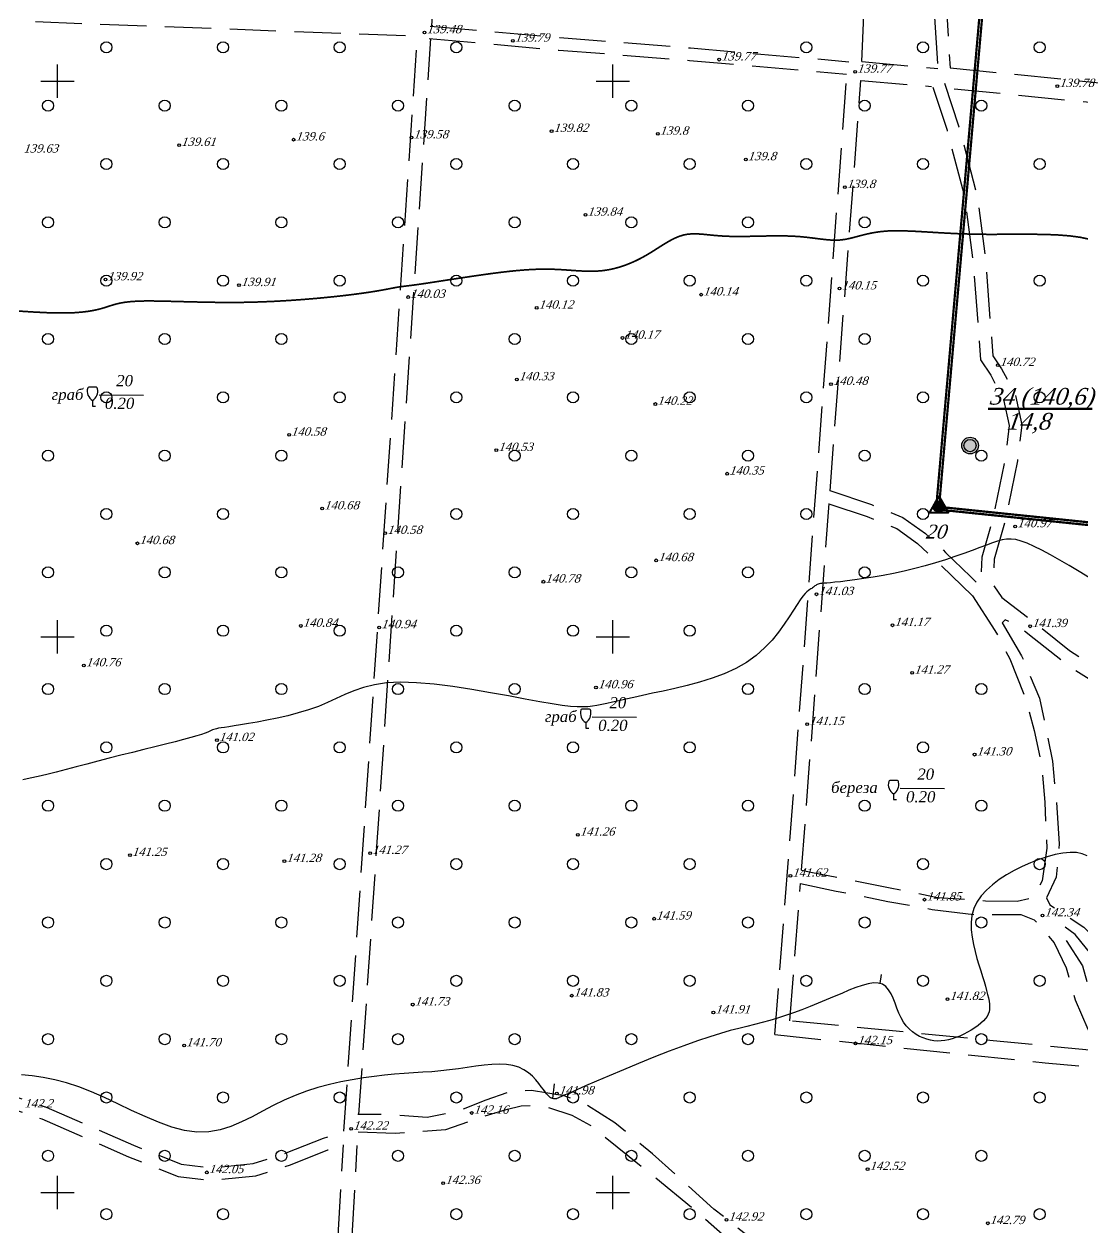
# Model space of a CAD drawing. Header units: millimetres. Extents: x 1400 to 7029, y -1119 to 1612.
# Drawn here: x 2827 to 2941.4, y 1109 to 1239 of the extents above; entities that cross this region are included whole.
import ezdxf
from ezdxf.lldxf.tags import DXFTag

# ---------------------------------------------------------------- set-up
doc = ezdxf.new("R2010")
doc.units = ezdxf.units.MM
doc.set_wipeout_variables(frame=1)
doc.linetypes.add('AHIDDEN2', pattern=[3, 1.5, -1.5])
doc.linetypes.add('AHIDDEN4', pattern=[7, 5, -2])
for name, color, linetype in [('0_Лицензия', 6, 'Continuous'), ('CONT-MNR', 7, 'Continuous'), ('кресты', 7, 'Continuous'), ('ПИКЕТЫ', 7, 'Continuous'), ('РАСТИТ', 7, 'Continuous'), ('Скважины', 7, 'Continuous'), ('СІТУАЦІЯ', 7, 'Continuous')]:
    doc.layers.add(name, color=color, linetype=linetype)
doc.styles.add('grad', font='timesi.ttf')
doc.styles.add('universw', font='timesi.ttf', dxfattribs={"oblique": 10})
tags = doc.linetypes.add('New Line1', pattern=[1.5, 1, -0.5]).pattern_tags.tags
tags[6:7] = [DXFTag(74, 4), DXFTag(75, 0), DXFTag(340, '0'), DXFTag(46, 1.0), DXFTag(50, 0.0), DXFTag(44, 0.0), DXFTag(45, 0.0)]
tags[4:5] = [DXFTag(74, 4), DXFTag(75, 0), DXFTag(340, '0'), DXFTag(46, 1.0), DXFTag(50, 0.0), DXFTag(44, 0.0), DXFTag(45, 0.0)]

# ---------------------------------------------------------------- blocks, each defined once
blk = doc.blocks.new('390_2')
at = {"color": 0, "linetype": 'Continuous', "lineweight": 0}
blk.add_wipeout([(0.56, -0.02), (0.56, 0.02), (0.02, 0.02), (0.02, 1.02), (0.15, 1.11), (0.31, 1.24), (0.46, 1.38), (0.62, 1.58), (0.73, 1.77), (0.84, 2), (0.9, 2.21), (0.95, 2.44), (0.96, 2.61), (0.96, 2.86), (0.94, 3.01), (0.89, 3.24), (0.86, 3.33), (0.82, 3.39), (0.77, 3.44), (0.7, 3.46), (-0.38, 3.46), (-0.69, 3.46), (-0.8, 3.42), (-0.85, 3.37), (-0.89, 3.28), (-0.93, 3.11), (-0.96, 2.93), (-0.97, 2.66), (-0.95, 2.39), (-0.91, 2.19), (-0.85, 2.03), (-0.78, 1.85), (-0.67, 1.65), (-0.56, 1.5), (-0.45, 1.37), (-0.28, 1.21), (-0.13, 1.09), (-0.02, 1.02), (-0.02, -0.02)], dxfattribs=at)
at = {"color": 0, "linetype": 'Continuous'}
blk.add_lwpolyline([(0.89, 3.12), (0.86, 3.28, 0.283123), (0.7, 3.44), (-0.69, 3.44, 0.301637), (-0.87, 3.28, 0.346308), (0, 1.03, 0.325277)], format="xyb", close=True, dxfattribs=at)
blk.add_lwpolyline([(0, 1.03), (0, 0), (0.54, 0)], dxfattribs=at)
blk = doc.blocks.new('372')
blk.add_circle((0, 0), 1)
blk = doc.blocks.new('368')
at = {"color": 0, "linetype": 'Continuous'}
blk.add_blockref('372', (0, 0), dxfattribs=at)
blk = doc.blocks.new('Licenzia')
at = {"linetype": 'New Line1', "lineweight": 25}
h = blk.add_hatch(color=6, dxfattribs=at)
h.dxf.hatch_style = 1
h.set_gradient(color1=(255, 0, 255), color2=(255, 0, 255), centered=1, tint=1, name='INVCYLINDER')
edge = h.paths.add_edge_path()
edge.add_arc((0, 0), 2, 0, 360)
at = {"color": 6, "linetype": 'Continuous', "lineweight": 40, "flags": 128}
blk.add_lwpolyline([(-0.08, 4.01), (-3.48, -1.99), (3.45, -1.99)], close=True, dxfattribs=at)
at = {"color": 10, "linetype": 'Continuous', "lineweight": 25}
blk.add_circle((0, 0), 2, dxfattribs=at)

msp = doc.modelspace()

# ---------------------------------------------------------------- hatches: boundary and pattern name
at = {"layer": 'Скважины', "linetype": 'Continuous'}
msp.add_hatch(color=0, dxfattribs=at).paths.add_polyline_path([(2930.1192, 1193.4866, 1), (2928.3192, 1193.4866, 1)])

# ---------------------------------------------------------------- linework, layer by layer
at = {"color": 6, "linetype": 'Continuous', "lineweight": 60, "flags": 128}
msp.add_lwpolyline([(3374.7034, 1362.0214, 0.24, 0.24, 0), (3263.109, 1295.3115, 0.24, 0.24, 0), (3249.1634, 1263.3117, 0.24, 0.24, 0), (3217.6097, 1221.1407, 0.24, 0.24, 0), (3221.9504, 1124.988, 0.24, 0.24, 0), (3074.2504, 1171.2569, 0.24, 0.24, 0), (2925.548, 1186.5997, 0.24, 0.24, 0), (2941.5578, 1368.4142, 0.24, 0.24, 0), (2942.8387, 1415.2605, 0, 0, 0), (3036.3911, 1417.5492, 0.24, 0.24, 0), (3140.0267, 1452.3008, 0.24, 0.24, 0), (3197.9798, 1458.7744, 0.24, 0.24, 0), (3315.7553, 1456.3401, 0.24, 0.24, 0), (3351.4513, 1474.3275, 0.24, 0.24, 0), (3374.7043, 1474.2089, 0.24, 0.24, 0)], format="xyseb", dxfattribs=at)
at = {"color": 1, "linetype": 'Continuous', "lineweight": 211, "const_width": 0.24, "flags": 128}
msp.add_lwpolyline([(2943.1308, 1414.9675), (3036.4436, 1417.2504), (3140.0917, 1452.0062), (3197.9934, 1458.474), (3315.097, 1456.064), (3363.654, 1355.4312), (3262.8726, 1295.52), (3248.9023, 1263.4635), (3217.3052, 1221.2345), (3221.6314, 1125.4023), (3074.3112, 1171.5522), (2925.8727, 1186.8678), (2941.8575, 1368.3969)], close=True, dxfattribs=at)
at = {"layer": 'CONT-MNR', "color": 30, "linetype": 'Continuous', "const_width": 0.18, "flags": 128}
msp.add_lwpolyline([(2942.1825, 1215.7492), (2941.1316, 1215.9763), (2939.9426, 1216.1347), (2938.6316, 1216.2339), (2937.225, 1216.2869), (2935.7488, 1216.3066), (2934.2295, 1216.3059), (2932.6933, 1216.2976), (2931.1665, 1216.2947), (2929.6754, 1216.3101), (2928.2424, 1216.3526), (2926.875, 1216.416), (2925.5767, 1216.4898), (2924.3513, 1216.5638), (2923.2024, 1216.6275), (2922.1336, 1216.6706), (2921.1484, 1216.6828), (2920.2507, 1216.6538), (2919.4411, 1216.577), (2918.7099, 1216.4617), (2918.0443, 1216.3208), (2917.4316, 1216.1674), (2916.8592, 1216.0145), (2916.3143, 1215.875), (2915.7843, 1215.7621), (2915.2565, 1215.6887), (2914.7192, 1215.664), (2914.1648, 1215.6815), (2913.5868, 1215.731), (2912.9786, 1215.8021), (2912.3335, 1215.8846), (2911.6451, 1215.9682), (2910.9067, 1216.0426), (2910.1118, 1216.0974), (2909.2576, 1216.1253), (2908.3575, 1216.1306), (2907.4284, 1216.1204), (2906.4875, 1216.1018), (2905.5518, 1216.082), (2904.6384, 1216.0682), (2903.7645, 1216.0675), (2902.9472, 1216.0872), (2902.199, 1216.1311), (2901.5153, 1216.1907), (2900.8869, 1216.2542), (2900.3045, 1216.31), (2899.759, 1216.3461), (2899.2411, 1216.351), (2898.7418, 1216.3127), (2898.2518, 1216.2197), (2897.7632, 1216.0638), (2897.2731, 1215.8521), (2896.78, 1215.5955), (2896.2821, 1215.3048), (2895.7778, 1214.9907), (2895.2656, 1214.6641), (2894.7438, 1214.3359), (2894.2109, 1214.0168), (2893.6656, 1213.7163), (2893.1086, 1213.4382), (2892.5411, 1213.1851), (2891.9643, 1212.9594), (2891.3793, 1212.7637), (2890.7871, 1212.6004), (2890.1891, 1212.472), (2889.5863, 1212.3811), (2888.9797, 1212.3286), (2888.3693, 1212.3093), (2887.7549, 1212.3162), (2887.1365, 1212.3427), (2886.5139, 1212.382), (2885.8869, 1212.4272), (2885.2553, 1212.4715), (2884.6191, 1212.5082), (2883.9763, 1212.5313), (2883.3184, 1212.5388), (2882.6351, 1212.5293), (2881.9161, 1212.5018), (2881.1511, 1212.4548), (2880.3299, 1212.3872), (2879.442, 1212.2978), (2878.4773, 1212.1854), (2877.4322, 1212.05), (2876.3302, 1211.8968), (2875.2018, 1211.7325), (2874.0772, 1211.5637), (2872.9869, 1211.3968), (2871.9611, 1211.2385), (2871.0301, 1211.0953), (2870.2244, 1210.9739), (2869.5649, 1210.8787), (2869.0361, 1210.8065), (2868.613, 1210.752), (2868.2705, 1210.7099), (2867.9837, 1210.6748), (2867.7278, 1210.6415), (2867.4777, 1210.6047), (2867.2084, 1210.559), (2866.8972, 1210.5002), (2866.5292, 1210.4284), (2866.092, 1210.3446), (2865.5729, 1210.2499), (2864.9592, 1210.1455), (2864.2384, 1210.0323), (2863.3978, 1209.9115), (2862.4249, 1209.7842), (2861.3122, 1209.652), (2860.073, 1209.519), (2858.7261, 1209.3896), (2857.29, 1209.2683), (2855.7832, 1209.1597), (2854.2244, 1209.0684), (2852.6321, 1208.9989), (2851.025, 1208.9557), (2849.4219, 1208.9414), (2847.8429, 1208.9507), (2846.3086, 1208.9764), (2844.8394, 1209.0112), (2843.4556, 1209.0481), (2842.1778, 1209.0796), (2841.0264, 1209.0987), (2840.0218, 1209.098), (2839.177, 1209.0722), (2838.4745, 1209.0228), (2837.8893, 1208.953), (2837.3965, 1208.8664), (2836.9712, 1208.7661), (2836.5882, 1208.6554), (2836.2228, 1208.5379), (2835.8498, 1208.4167), (2835.4464, 1208.2953), (2834.9976, 1208.178), (2834.4904, 1208.0692), (2833.9121, 1207.9732), (2833.2495, 1207.8944), (2832.49, 1207.8372), (2831.6204, 1207.8061), (2830.628, 1207.8053), (2829.5074, 1207.8372), (2828.2846, 1207.8962), (2826.9931, 1207.9744), (2825.6663, 1208.0643)], dxfattribs=at)
at = {"layer": 'CONT-MNR', "color": 30, "linetype": 'Continuous', "elevation": 42.6}
msp.add_lwpolyline([(2941.8691, 1149.1773), (2941.3437, 1149.4067), (2940.7251, 1149.5281), (2940.022, 1149.5466), (2939.2495, 1149.4716), (2938.4224, 1149.3129), (2937.5559, 1149.0799), (2936.6648, 1148.7822), (2935.7643, 1148.4296), (2934.8692, 1148.0315), (2933.9945, 1147.5959), (2933.1545, 1147.1239), (2932.3634, 1146.6148), (2931.6354, 1146.0681), (2930.9846, 1145.483), (2930.4253, 1144.8591), (2929.9717, 1144.1956), (2929.638, 1143.4921), (2929.4329, 1142.7498), (2929.3431, 1141.9786), (2929.3502, 1141.1903), (2929.4353, 1140.3965), (2929.5799, 1139.6092), (2929.7653, 1138.8401), (2929.9728, 1138.1009), (2930.1838, 1137.4036), (2930.3825, 1136.7574), (2930.5652, 1136.1618), (2930.7308, 1135.614), (2930.8784, 1135.1111), (2931.0071, 1134.6502), (2931.116, 1134.2283), (2931.2041, 1133.8427), (2931.2705, 1133.4904), (2931.3139, 1133.1681), (2931.3309, 1132.8715), (2931.3179, 1132.5956), (2931.2711, 1132.3358), (2931.1869, 1132.0873), (2931.0615, 1131.8452), (2930.8913, 1131.6047), (2930.6725, 1131.3611), (2930.4033, 1131.1112), (2930.0896, 1130.8583), (2929.739, 1130.6072), (2929.3592, 1130.3629), (2928.9581, 1130.1302), (2928.5431, 1129.914), (2928.1222, 1129.7193), (2927.7029, 1129.5508), (2927.2915, 1129.4129), (2926.888, 1129.3069), (2926.4908, 1129.2335), (2926.0984, 1129.1933), (2925.7092, 1129.1871), (2925.3218, 1129.2154), (2924.9345, 1129.2791), (2924.5459, 1129.3788), (2924.1555, 1129.5155), (2923.7673, 1129.6909), (2923.3865, 1129.9075), (2923.0179, 1130.1673), (2922.6669, 1130.4726), (2922.3383, 1130.8256), (2922.0374, 1131.2284), (2921.7692, 1131.6833), (2921.5355, 1132.1883), (2921.3253, 1132.7246), (2921.1241, 1133.2696), (2920.9177, 1133.8002), (2920.6917, 1134.2937), (2920.4316, 1134.7271), (2920.1233, 1135.0777), (2919.7522, 1135.3226), (2919.3076, 1135.4453), (2918.7918, 1135.4547), (2918.2109, 1135.366), (2917.5709, 1135.1947), (2916.8777, 1134.956), (2916.1372, 1134.6651), (2915.3555, 1134.3373), (2914.5385, 1133.988), (2913.6923, 1133.6307), (2912.8244, 1133.2724), (2911.9421, 1132.9184), (2911.053, 1132.5738), (2910.1647, 1132.2441), (2909.2847, 1131.9344), (2908.4204, 1131.6501), (2907.5795, 1131.3963), (2906.764, 1131.1747), (2905.9539, 1130.9722), (2905.1239, 1130.772), (2904.2487, 1130.5573), (2903.3029, 1130.3113), (2902.2611, 1130.0173), (2901.0979, 1129.6584), (2899.7879, 1129.2178), (2898.319, 1128.6859), (2896.7312, 1128.0809), (2895.0777, 1127.4282), (2893.4118, 1126.7533), (2891.7865, 1126.0815), (2890.2553, 1125.4382), (2888.8712, 1124.8488), (2887.6874, 1124.3387), (2886.7431, 1123.927), (2886.0202, 1123.6078), (2885.4866, 1123.3689), (2885.1103, 1123.1983), (2884.8591, 1123.0836), (2884.701, 1123.0129), (2884.6038, 1122.9739), (2884.5354, 1122.9544), (2884.4691, 1122.9443), (2884.4005, 1122.941), (2884.3303, 1122.9438), (2884.2595, 1122.9521), (2884.189, 1122.9653), (2884.1197, 1122.9828), (2884.0524, 1123.0038), (2883.9881, 1123.0278), (2883.9266, 1123.0554), (2883.8635, 1123.093), (2883.7932, 1123.1479), (2883.7103, 1123.2277), (2883.6094, 1123.3399), (2883.4848, 1123.4921), (2883.3312, 1123.6918), (2883.143, 1123.9465), (2882.915, 1124.2593), (2882.6428, 1124.6149), (2882.3223, 1124.9937), (2881.9495, 1125.3761), (2881.5201, 1125.7423), (2881.0301, 1126.0728), (2880.4754, 1126.3477), (2879.8518, 1126.5475), (2879.1574, 1126.6583), (2878.3991, 1126.6895), (2877.5859, 1126.6565), (2876.7267, 1126.5744), (2875.8306, 1126.4587), (2874.9066, 1126.3245), (2873.9638, 1126.1871), (2873.011, 1126.0618), (2872.055, 1125.9601), (2871.0924, 1125.878), (2870.1177, 1125.8081), (2869.1251, 1125.7424), (2868.109, 1125.6735), (2867.0638, 1125.5936), (2865.9838, 1125.495), (2864.8632, 1125.3701), (2863.6992, 1125.2119), (2862.4993, 1125.0154), (2861.2739, 1124.7764), (2860.0331, 1124.4907), (2858.7873, 1124.1541), (2857.5468, 1123.7624), (2856.3218, 1123.3112), (2855.1226, 1122.7964), (2853.9556, 1122.2205), (2852.8118, 1121.6132), (2851.6785, 1121.011), (2850.5426, 1120.4504), (2849.3914, 1119.9678), (2848.2121, 1119.5998), (2846.9916, 1119.3828), (2845.7173, 1119.3534), (2844.3806, 1119.5351), (2842.9912, 1119.9006), (2841.5631, 1120.4095), (2840.1101, 1121.0215), (2838.6464, 1121.6963), (2837.1859, 1122.3937), (2835.7426, 1123.0733), (2834.3305, 1123.6948), (2832.9611, 1124.2253), (2831.6358, 1124.6613), (2830.3535, 1125.0067), (2829.1132, 1125.2652), (2827.9138, 1125.4408), (2826.754, 1125.5374)], dxfattribs=at)
at = {"layer": 'CONT-MNR', "color": 30, "linetype": 'Continuous', "elevation": 42.6, "flags": 128}
for points in [[(2919.5267, 1135.3848), (2919.6401, 1136.3577)], [(2884.1437, 1122.9767), (2884.3406, 1124.5685)]]:
    msp.add_lwpolyline(points, dxfattribs=at)
at = {"layer": 'кресты', "color": 3, "linetype": 'Continuous'}
for p, q in [((2830.6513, 1231.0275), (2830.6513, 1234.6275)), ((2890.6513, 1231.0275), (2890.6513, 1234.6275)), ((2828.8513, 1232.8275), (2832.4513, 1232.8275)), ((2888.8513, 1232.8275), (2892.4513, 1232.8275)), ((2830.6513, 1171.0275), (2830.6513, 1174.6275)), ((2890.6513, 1171.0275), (2890.6513, 1174.6275)), ((2828.8513, 1172.8275), (2832.4513, 1172.8275)), ((2888.8513, 1172.8275), (2892.4513, 1172.8275)), ((2830.6513, 1111.0275), (2830.6513, 1114.6275)), ((2890.6513, 1111.0275), (2890.6513, 1114.6275)), ((2828.8513, 1112.8275), (2832.4513, 1112.8275)), ((2888.8513, 1112.8275), (2892.4513, 1112.8275))]:
    msp.add_line(p, q, dxfattribs=at)
at = {"layer": 'ПИКЕТЫ', "color": 7, "linetype": 'Continuous'}
for centre in [(2870.3007, 1238.0941), (2879.8298, 1237.1879), (2902.133, 1235.1598), (2916.8018, 1233.8436), (2938.6509, 1232.2915), (2884.0254, 1227.4399), (2895.493, 1227.1425), (2843.7888, 1225.9319), (2856.1623, 1226.5206), (2868.8863, 1226.7468), (2904.9922, 1224.3848), (2915.6866, 1221.381), (2887.6811, 1218.4014), (2835.8332, 1211.4189), (2850.2587, 1210.7966), (2915.1297, 1210.4385), (2868.5422, 1209.5241), (2900.1806, 1209.7811), (2882.4128, 1208.3581), (2891.6903, 1205.106), (2932.2173, 1202.1671), (2880.2806, 1200.6272), (2914.2039, 1200.1257), (2895.2304, 1197.9729), (2855.6675, 1194.6427), (2878.0543, 1192.9915), (2902.9913, 1190.4482), (2859.2453, 1186.6876), (2934.1024, 1184.7541), (2839.2813, 1182.9294), (2866.0546, 1184.0359), (2895.3228, 1181.0916), (2883.1332, 1178.7868), (2912.6376, 1177.4284), (2856.9371, 1174.0056), (2865.408, 1173.8513), (2920.8368, 1174.078), (2935.7061, 1173.9724), (2833.5083, 1169.7398), (2922.9767, 1168.9462), (2888.8192, 1167.3684), (2911.6288, 1163.3914), (2847.8782, 1161.6644), (2929.719, 1160.1134), (2886.8594, 1151.4499), (2838.4843, 1149.2636), (2864.4176, 1149.4755), (2855.158, 1148.6003), (2909.8165, 1147.0287), (2924.3087, 1144.4541), (2937.0461, 1142.731), (2895.0918, 1142.3959), (2886.197, 1134.0861), (2926.7985, 1133.7093), (2869.0201, 1133.1173), (2901.4972, 1132.2617), (2844.3308, 1128.709), (2916.8392, 1128.9339), (2884.5927, 1123.5123), (2875.3906, 1121.4157), (2862.3693, 1119.7155), (2918.1579, 1115.3471), (2846.7792, 1115.0064), (2872.3232, 1113.836), (2902.9163, 1109.8848), (2931.1323, 1109.5056)]:
    msp.add_circle(centre, 0.15, dxfattribs=at)
at = {"layer": 'РАСТИТ', "color": 7}
for points in [[(2835.141, 1198.96), (2839.9328, 1198.9345)], [(2888.4159, 1164.1859), (2893.2077, 1164.1604)], [(2921.6706, 1156.4753), (2926.4624, 1156.4498)]]:
    msp.add_lwpolyline(points, dxfattribs=at)
at = {"layer": 'Скважины', "color": 0, "linetype": 'Continuous', "lineweight": 50}
msp.add_line((2931.1769, 1197.4651), (2942.3961, 1197.4632), dxfattribs=at)
at = {"layer": 'Скважины', "color": 0, "linetype": 'Continuous'}
for radius in [0.9, 0.66]:
    msp.add_circle((2929.2192, 1193.4866), radius, dxfattribs=at)
at = {"layer": 'СІТУАЦІЯ', "color": 7, "linetype": 'AHIDDEN4'}
msp.add_line((2917.5321, 1234.9514), (2918.091, 1247.5175), dxfattribs=at)
at = {"layer": 'СІТУАЦІЯ', "color": 7, "linetype": 'AHIDDEN4', "flags": 128}
for points in [[(2871.0749, 1238.7731), (2876.7411, 1323.5226)], [(2919.3237, 1276.3212), (2921.2799, 1273.1298), (2924.0782, 1266.8495), (2925.1162, 1262.9001), (2925.9575, 1257.6927), (2925.9176, 1252.2274), (2926.1566, 1246.9006), (2926.6356, 1241.2758), (2927.0737, 1234.2733)], [(2919.3296, 1273.7282), (2920.0827, 1272.4996), (2922.8004, 1266.4002), (2923.7939, 1262.6202), (2924.6068, 1257.5892), (2924.5674, 1252.2021), (2924.8091, 1246.813), (2925.2892, 1241.1763), (2925.7263, 1234.189)], [(2861.5942, 1119.4568), (2869.5302, 1237.7295)], [(2870.9182, 1238.7871), (2884.9294, 1237.5395), (2899.0331, 1236.4306), (2916.128, 1234.9359)], [(2863.2169, 1121.2418), (2870.9848, 1237.4258)], [(2870.7984, 1237.4424), (2884.8166, 1236.1942), (2898.9209, 1235.0852), (2915.8911, 1233.5914)], [(2917.5321, 1234.9514), (2925.7263, 1234.189)], [(2927.0737, 1234.2733), (2958.2025, 1231.147), (2986.3097, 1228.5689)], [(2908.1472, 1129.882), (2910.2908, 1157.7989), (2915.9242, 1233.5916)], [(2914.11, 1188.6131), (2917.4386, 1232.919)], [(2917.4386, 1232.919), (2925.066, 1232.2623)], [(2925.192, 1232.2038), (2926.7337, 1227.5339), (2928.661, 1220.2161), (2929.5806, 1213.159), (2930.1106, 1206.0338), (2930.353, 1202.7309), (2931.4611, 1201.094), (2932.8102, 1198.5424), (2933.4365, 1195.6538), (2933.0029, 1192.0431), (2931.7467, 1185.8553), (2930.4941, 1181.4261), (2930.3977, 1179.0671), (2930.4459, 1178.2487)], [(2927.4972, 1232.0233), (2958.6318, 1228.8964), (2986.7448, 1226.3178)], [(2914.0743, 1188.6357), (2918.5859, 1187.107), (2921.9585, 1185.7109), (2924.4157, 1183.9777), (2926.5839, 1181.9557), (2929.282, 1179.356), (2930.4383, 1178.2005)], [(2911.0139, 1147.6235), (2911.7865, 1157.6858), (2914.0056, 1187.2238)], [(2914.0612, 1187.1418), (2918.1119, 1185.8421), (2921.3033, 1184.521), (2923.5624, 1182.9276), (2925.6551, 1180.9759), (2928.3364, 1178.3923), (2929.4841, 1177.2456)], [(2931.7935, 1178.328), (2932.6536, 1177.0787), (2935.9695, 1174.5652), (2939.9715, 1171.3661), (2943.0587, 1169.3666), (2946.2602, 1168.1099), (2949.176, 1167.4243), (2952.3775, 1167.71), (2958.552, 1169.3095), (2963.6973, 1170.3949), (2969.4716, 1171.0804), (2976.2431, 1171.4863), (2980.1879, 1171.6006), (2983.561, 1171.8291), (2986.248, 1172.2289), (2988.9922, 1172.4575), (2992.0223, 1172.2861), (2994.3091, 1171.8291), (2996.2177, 1171.0039), (2997.2973, 1168.0553), (2997.6572, 1164.8908), (2997.7292, 1161.7264), (2996.0738, 1158.2024), (2993.2283, 1154.4411), (2990.3402, 1150.7094), (2989.4937, 1149.8138), (2989.3467, 1149.079), (2990.8156, 1148.0092), (2995.7701, 1145.1483), (3000.0109, 1142.999), (3004.592, 1140.4615), (3007.6793, 1138.123), (3010.451, 1136.0199), (3013.5382, 1133.3082), (3021.5585, 1124.697), (3025.2477, 1120.5657), (3026.2018, 1119.7395), (3030.2727, 1119.4853)], [(2929.4841, 1177.2456), (2931.9143, 1173.5315), (2933.5134, 1170.4654), (2935.1551, 1166.3642), (2936.1626, 1162.7104), (2936.9461, 1158.9075), (2937.2824, 1154.975), (2937.5062, 1150.0163), (2937.019, 1146.4947), (2936.0488, 1144.6678), (2934.2951, 1144.2576), (2930.8997, 1144.2949), (2925.7133, 1144.6678), (2920.6015, 1145.7117), (2912.0382, 1147.396), (2911.0088, 1147.6126)], [(2910.92, 1146.1917), (2914.762, 1145.3827), (2920.3588, 1144.2642), (2925.1348, 1143.4067), (2929.6617, 1142.8393), (2932.8333, 1142.8393), (2934.6989, 1142.8393), (2936.1423, 1142.2848), (2938.3196, 1139.809), (2939.6069, 1137.0842), (2940.583, 1133.6331), (2941.9345, 1130.4821), (2943.2109, 1128.0814), (2909.5604, 1131.3841)], [(2909.7654, 1131.364), (2910.9037, 1146.1888)], [(3005.763, 1121.8794), (3005.1484, 1123.678), (2999.4411, 1129.2054), (2995.1696, 1132.9059), (2992.4916, 1134.6607), (2989.638, 1135.8451), (2985.6429, 1137.0734), (2980.9453, 1138.5649), (2977.5649, 1139.9248), (2976.4229, 1139.6412), (2962.2185, 1130.4735), (2959.0443, 1128.5929), (2954.8438, 1128.0406), (2950.4775, 1128.5929), (2948.0456, 1130.6916), (2944.1767, 1136.2143), (2940.5842, 1140.6877), (2939.3682, 1141.5713), (2938.9813, 1141.019), (2941.358, 1137.3188), (2942.5739, 1133.1216), (2944.0662, 1129.2004), (2945.0058, 1127.8197), (2977.5597, 1124.4509), (3005.7232, 1122.0055)], [(2908.1472, 1129.882), (2937.3314, 1126.836), (2943.7436, 1126.2884), (2944.6385, 1123.4308), (2945.625, 1120.0355), (2945.4606, 1115.3259), (2943.7921, 1104.6798), (2943.1993, 1103.6568), (2940.505, 1102.4183), (2937.218, 1100.2107), (2933.8232, 1097.8416), (2930.5362, 1096.8724), (2923.9082, 1097.7877), (2918.5735, 1099.78), (2914.2627, 1102.1491), (2906.5722, 1107.0553), (2901.5608, 1111.0398), (2894.9328, 1117.0165), (2890.8375, 1120.3548), (2887.6044, 1122.4009), (2885.395, 1123.2624), (2881.8386, 1123.8547), (2879.5967, 1123.7186), (2876.9024, 1122.8033), (2873.777, 1121.5649), (2870.5978, 1120.9187), (2866.3408, 1121.2418), (2863.1076, 1121.2418)], [(2781.5479, 1113.0622), (2785.6875, 1113.1573), (2790.4933, 1113.8705), (2795.6798, 1116.2478), (2800.0573, 1118.2922), (2803.4833, 1119.7186), (2806.0051, 1120.2416), (2811.7364, 1121.1048), (2816.8753, 1122.4361), (2821.7287, 1123.3394), (2825.7256, 1123.2919), (2829.437, 1122.0557), (2838.8541, 1117.9369), (2844.0258, 1115.885), (2847.2961, 1115.5051), (2851.7833, 1115.961), (2855.3578, 1117.1009), (2859.3887, 1118.6969), (2861.5942, 1119.4568)], [(2781.5789, 1111.7126), (2785.8025, 1111.8096), (2790.8813, 1112.5633), (2796.2467, 1115.0226), (2800.6027, 1117.057), (2803.8834, 1118.4229), (2806.2429, 1118.9122), (2812.0069, 1119.7803), (2817.1684, 1121.1174), (2821.8453, 1121.988), (2825.4988, 1121.9445), (2828.9522, 1120.7943), (2838.3345, 1116.6907), (2843.6933, 1114.5646), (2847.2863, 1114.1471), (2852.0595, 1114.6321), (2855.8119, 1115.8288), (2859.8573, 1117.4304), (2861.4411, 1117.9034)], [(2863.1308, 1119.3838), (2867.1403, 1119.2246), (2872.5838, 1119.6226), (2877.2041, 1121.2145), (2879.1282, 1121.7994), (2880.748, 1122.1974), (2882.8988, 1122.2505), (2886.218, 1121.1892), (2888.1931, 1120.0924), (2894.0349, 1115.4226), (2899.9385, 1110.6092), (2904.0012, 1107.0007), (2907.4645, 1104.4936), (2912.2707, 1101.6281), (2916.6083, 1099.018), (2921.9722, 1096.7627), (2925.0647, 1096.0144), (2928.7291, 1095.3776), (2931.7031, 1095.3245), (2933.8539, 1096.147), (2935.6436, 1097.1045), (2938.3255, 1098.9353), (2940.5029, 1100.5804), (2942.7599, 1102.0927), (2943.3972, 1101.7478), (2942.5836, 1092.136), (2943.5056, 1085.3274), (2947.3399, 1078.2698), (2950.9723, 1073.8335), (2957.1793, 1066.9442), (2961.9553, 1062.9785), (2966.1932, 1059.1472), (2967.829, 1057.0708), (2969.4201, 1054.6197), (2970.8786, 1051.705), (2971.2764, 1050.9763)], [(2858.1415, 1059.2432), (2861.5354, 1117.9864)], [(2859.639, 1059.1567), (2863.0329, 1117.8999)]]:
    msp.add_lwpolyline(points, dxfattribs=at)
for points in [[(2772.3186, 1241.521), (2783.6797, 1241.0534), (2795.9435, 1240.5069), (2815.3954, 1239.7381), (2833.3332, 1239.0743), (2854.359, 1238.2764, 0.00018964), (2854.36, 1238.2764), (2869.0676, 1237.7295), (2869.7147, 1237.7295)], [(2926.4739, 1232.627), (2928.0287, 1227.9178), (2929.9885, 1220.4763), (2930.9241, 1213.2964), (2931.4569, 1206.134, -0.000246), (2931.457, 1206.1327), (2931.673, 1203.1892), (2932.6202, 1201.79), (2934.0903, 1199.0096), (2934.804, 1195.7182), (2934.3368, 1191.828), (2933.0596, 1185.5369), (2931.8364, 1181.2119), (2931.7493, 1179.0793), (2931.7935, 1178.328)]]:
    msp.add_lwpolyline(points, format="xyb", dxfattribs=at)
msp.add_lwpolyline([(2933.0236, 1174.6741), (2932.6806, 1174.3313), (2934.7959, 1170.7895), (2936.7397, 1166.2194), (2938.1118, 1159.4213), (2938.5232, 1155.2247), (2938.8663, 1150.4832), (2938.5232, 1146.8842), (2937.4942, 1144.6563), (2937.843, 1143.8939), (2941.502, 1141.4946), (2944.189, 1138.8097), (2946.876, 1134.6966), (2949.918, 1130.6203), (2951.9762, 1129.6492), (2955.1778, 1129.5349), (2957.5218, 1129.8777), (2963.4103, 1133.0768), (2973.6643, 1139.604), (2980.2961, 1144.2884), (2987.7447, 1150.9419), (2992.1468, 1155.6834), (2994.7767, 1159.1681), (2995.9773, 1162.9385), (2995.8058, 1166.7088), (2995.0048, 1169.941), (2993.3469, 1170.7408), (2990.3169, 1171.0264), (2987.2296, 1170.9122), (2984.8856, 1170.5123), (2981.9699, 1170.5123), (2976.8817, 1170.3409), (2970.7073, 1169.8839), (2962.1888, 1168.7413), (2956.872, 1167.4274), (2950.3194, 1166.1675), (2946.1459, 1166.2247), (2942.9443, 1167.71), (2939.8, 1169.7094), (2936.141, 1172.6229), (2934.1972, 1174.1081)], close=True, dxfattribs=at)

# ---------------------------------------------------------------- block references
at = {"layer": '0_Лицензия', "color": 6, "linetype": 'New Line1', "lineweight": 25, "xscale": 0.3, "yscale": 0.3, "zscale": 0.3}
msp.add_blockref('Licenzia', (2925.8727, 1186.8678), dxfattribs=at)
at = {"layer": 'РАСТИТ', "color": 7, "linetype": 'Continuous'}
for p, xscale, yscale, zscale in [((2835.9397, 1236.4909), 0.6, 0.6, 0.6), ((2848.5397, 1236.4909), 0.6, 0.6, 0.6), ((2861.1397, 1236.4909), 0.6, 0.6, 0.6), ((2873.7397, 1236.4909), 0.6, 0.6, 0.6), ((2911.5397, 1236.4909), 0.6, 0.6, 0.6), ((2924.1397, 1236.4909), 0.6, 0.6, 0.6), ((2936.7397, 1236.4909), 0.6, 0.6, 0.6), ((2829.6397, 1230.1909), 0.6, 0.6, 0.6), ((2842.2397, 1230.1909), 0.6, 0.6, 0.6), ((2854.8397, 1230.1909), 0.6, 0.6, 0.6), ((2867.4397, 1230.1909), 0.6, 0.6, 0.6), ((2880.0397, 1230.1909), 0.6, 0.6, 0.6), ((2892.6397, 1230.1909), 0.6, 0.6, 0.6), ((2905.2397, 1230.1909), 0.6, 0.6, 0.6), ((2917.8397, 1230.1909), 0.6, 0.6, 0.6), ((2930.4397, 1230.1909), 0.6, 0.6, 0.6), ((2835.9397, 1223.8909), 0.6, 0.6, 0.6), ((2848.5397, 1223.8909), 0.6, 0.6, 0.6), ((2861.1397, 1223.8909), 0.6, 0.6, 0.6), ((2873.7397, 1223.8909), 0.6, 0.6, 0.6), ((2886.3397, 1223.8909), 0.6, 0.6, 0.6), ((2898.9397, 1223.8909), 0.6, 0.6, 0.6), ((2911.5397, 1223.8909), 0.6, 0.6, 0.6), ((2924.1397, 1223.8909), 0.6, 0.6, 0.6), ((2936.7397, 1223.8909), 0.6, 0.6, 0.6), ((2829.6397, 1217.5909), 0.6, 0.6, 0.6), ((2842.2397, 1217.5909), 0.6, 0.6, 0.6), ((2854.8397, 1217.5909), 0.6, 0.6, 0.6), ((2867.4397, 1217.5909), 0.6, 0.6, 0.6), ((2880.0397, 1217.5909), 0.6, 0.6, 0.6), ((2892.6397, 1217.5909), 0.6, 0.6, 0.6), ((2905.2397, 1217.5909), 0.6, 0.6, 0.6), ((2917.8397, 1217.5909), 0.6, 0.6, 0.6), ((2835.9397, 1211.2909), 0.6, 0.6, 0.6), ((2848.5397, 1211.2909), 0.6, 0.6, 0.6), ((2861.1397, 1211.2909), 0.6, 0.6, 0.6), ((2873.7397, 1211.2909), 0.6, 0.6, 0.6), ((2886.3397, 1211.2909), 0.6, 0.6, 0.6), ((2898.9397, 1211.2909), 0.6, 0.6, 0.6), ((2911.5397, 1211.2909), 0.6, 0.6, 0.6), ((2924.1397, 1211.2909), 0.6, 0.6, 0.6), ((2936.7397, 1211.2909), 0.6, 0.6, 0.6), ((2829.6397, 1204.9909), 0.6, 0.6, 0.6), ((2842.2397, 1204.9909), 0.6, 0.6, 0.6), ((2854.8397, 1204.9909), 0.6, 0.6, 0.6), ((2880.0397, 1204.9909), 0.6, 0.6, 0.6), ((2892.6397, 1204.9909), 0.6, 0.6, 0.6), ((2905.2397, 1204.9909), 0.6, 0.6, 0.6), ((2917.8397, 1204.9909), 0.6, 0.6, 0.6), ((2848.5397, 1198.6909), 0.6, 0.6, 0.6), ((2861.1397, 1198.6909), 0.6, 0.6, 0.6), ((2873.7397, 1198.6909), 0.6, 0.6, 0.6), ((2886.3397, 1198.6909), 0.6, 0.6, 0.6), ((2898.9397, 1198.6909), 0.6, 0.6, 0.6), ((2911.5397, 1198.6909), 0.6, 0.6, 0.6), ((2924.1397, 1198.6909), 0.6, 0.6, 0.6), ((2936.7397, 1198.6909), 0.6, 0.6, 0.6), ((2829.6397, 1192.3909), 0.6, 0.6, 0.6), ((2842.2397, 1192.3909), 0.6, 0.6, 0.6), ((2854.8397, 1192.3909), 0.6, 0.6, 0.6), ((2880.0397, 1192.3909), 0.6, 0.6, 0.6), ((2892.6397, 1192.3909), 0.6, 0.6, 0.6), ((2905.2397, 1192.3909), 0.6, 0.6, 0.6), ((2917.8397, 1192.3909), 0.6, 0.6, 0.6), ((2930.4397, 1192.3909), 0.6, 0.6, 0.6), ((2925.9044, 1186.8801), 0.3, 0.3, 0.3), ((2835.9397, 1186.0909), 0.6, 0.6, 0.6), ((2848.5397, 1186.0909), 0.6, 0.6, 0.6), ((2873.7397, 1186.0909), 0.6, 0.6, 0.6), ((2886.3397, 1186.0909), 0.6, 0.6, 0.6), ((2898.9397, 1186.0909), 0.6, 0.6, 0.6), ((2911.5397, 1186.0909), 0.6, 0.6, 0.6), ((2924.1397, 1186.0909), 0.6, 0.6, 0.6), ((2829.6397, 1179.7909), 0.6, 0.6, 0.6), ((2842.2397, 1179.7909), 0.6, 0.6, 0.6), ((2854.8397, 1179.7909), 0.6, 0.6, 0.6), ((2867.4397, 1179.7909), 0.6, 0.6, 0.6), ((2880.0397, 1179.7909), 0.6, 0.6, 0.6), ((2892.6397, 1179.7909), 0.6, 0.6, 0.6), ((2905.2397, 1179.7909), 0.6, 0.6, 0.6), ((2917.8397, 1179.7909), 0.6, 0.6, 0.6), ((2835.9397, 1173.4909), 0.6, 0.6, 0.6), ((2848.5397, 1173.4909), 0.6, 0.6, 0.6), ((2861.1397, 1173.4909), 0.6, 0.6, 0.6), ((2873.7397, 1173.4909), 0.6, 0.6, 0.6), ((2886.3397, 1173.4909), 0.6, 0.6, 0.6), ((2898.9397, 1173.4909), 0.6, 0.6, 0.6), ((2829.6397, 1167.1909), 0.6, 0.6, 0.6), ((2842.2397, 1167.1909), 0.6, 0.6, 0.6), ((2854.8397, 1167.1909), 0.6, 0.6, 0.6), ((2867.4397, 1167.1909), 0.6, 0.6, 0.6), ((2880.0397, 1167.1909), 0.6, 0.6, 0.6), ((2905.2397, 1167.1909), 0.6, 0.6, 0.6), ((2917.8397, 1167.1909), 0.6, 0.6, 0.6), ((2930.4397, 1167.1909), 0.6, 0.6, 0.6), ((2835.9397, 1160.8909), 0.6, 0.6, 0.6), ((2848.5397, 1160.8909), 0.6, 0.6, 0.6), ((2861.1397, 1160.8909), 0.6, 0.6, 0.6), ((2873.7397, 1160.8909), 0.6, 0.6, 0.6), ((2886.3397, 1160.8909), 0.6, 0.6, 0.6), ((2898.9397, 1160.8909), 0.6, 0.6, 0.6), ((2924.1397, 1160.8909), 0.6, 0.6, 0.6), ((2829.6397, 1154.5909), 0.6, 0.6, 0.6), ((2842.2397, 1154.5909), 0.6, 0.6, 0.6), ((2854.8397, 1154.5909), 0.6, 0.6, 0.6), ((2867.4397, 1154.5909), 0.6, 0.6, 0.6), ((2880.0397, 1154.5909), 0.6, 0.6, 0.6), ((2892.6397, 1154.5909), 0.6, 0.6, 0.6), ((2905.2397, 1154.5909), 0.6, 0.6, 0.6), ((2917.8397, 1154.5909), 0.6, 0.6, 0.6), ((2930.4397, 1154.5909), 0.6, 0.6, 0.6), ((2835.9397, 1148.2909), 0.6, 0.6, 0.6), ((2848.5397, 1148.2909), 0.6, 0.6, 0.6), ((2861.1397, 1148.2909), 0.6, 0.6, 0.6), ((2873.7397, 1148.2909), 0.6, 0.6, 0.6), ((2886.3397, 1148.2909), 0.6, 0.6, 0.6), ((2898.9397, 1148.2909), 0.6, 0.6, 0.6), ((2924.1397, 1148.2909), 0.6, 0.6, 0.6), ((2936.7397, 1148.2909), 0.6, 0.6, 0.6), ((2829.6397, 1141.9909), 0.6, 0.6, 0.6), ((2842.2397, 1141.9909), 0.6, 0.6, 0.6), ((2854.8397, 1141.9909), 0.6, 0.6, 0.6), ((2867.4397, 1141.9909), 0.6, 0.6, 0.6), ((2880.0397, 1141.9909), 0.6, 0.6, 0.6), ((2892.6397, 1141.9909), 0.6, 0.6, 0.6), ((2905.2397, 1141.9909), 0.6, 0.6, 0.6), ((2917.8397, 1141.9909), 0.6, 0.6, 0.6), ((2930.4397, 1141.9909), 0.6, 0.6, 0.6), ((2835.9397, 1135.6909), 0.6, 0.6, 0.6), ((2848.5397, 1135.6909), 0.6, 0.6, 0.6), ((2861.1397, 1135.6909), 0.6, 0.6, 0.6), ((2873.7397, 1135.6909), 0.6, 0.6, 0.6), ((2886.3397, 1135.6909), 0.6, 0.6, 0.6), ((2898.9397, 1135.6909), 0.6, 0.6, 0.6), ((2911.5397, 1135.6909), 0.6, 0.6, 0.6), ((2924.1397, 1135.6909), 0.6, 0.6, 0.6), ((2936.7397, 1135.6909), 0.6, 0.6, 0.6), ((2829.6397, 1129.3909), 0.6, 0.6, 0.6), ((2842.2397, 1129.3909), 0.6, 0.6, 0.6), ((2854.8397, 1129.3909), 0.6, 0.6, 0.6), ((2867.4397, 1129.3909), 0.6, 0.6, 0.6), ((2880.0397, 1129.3909), 0.6, 0.6, 0.6), ((2892.6397, 1129.3909), 0.6, 0.6, 0.6), ((2905.2397, 1129.3909), 0.6, 0.6, 0.6), ((2930.4397, 1129.3909), 0.6, 0.6, 0.6), ((2835.9397, 1123.0909), 0.6, 0.6, 0.6), ((2848.5397, 1123.0909), 0.6, 0.6, 0.6), ((2861.1397, 1123.0909), 0.6, 0.6, 0.6), ((2873.7397, 1123.0909), 0.6, 0.6, 0.6), ((2886.3397, 1123.0909), 0.6, 0.6, 0.6), ((2898.9397, 1123.0909), 0.6, 0.6, 0.6), ((2911.5397, 1123.0909), 0.6, 0.6, 0.6), ((2924.1397, 1123.0909), 0.6, 0.6, 0.6), ((2936.7397, 1123.0909), 0.6, 0.6, 0.6), ((2829.6397, 1116.7909), 0.6, 0.6, 0.6), ((2842.2397, 1116.7909), 0.6, 0.6, 0.6), ((2854.8397, 1116.7909), 0.6, 0.6, 0.6), ((2867.4397, 1116.7909), 0.6, 0.6, 0.6), ((2880.0397, 1116.7909), 0.6, 0.6, 0.6), ((2892.6397, 1116.7909), 0.6, 0.6, 0.6), ((2905.2397, 1116.7909), 0.6, 0.6, 0.6), ((2917.8397, 1116.7909), 0.6, 0.6, 0.6), ((2930.4397, 1116.7909), 0.6, 0.6, 0.6), ((2835.9397, 1110.4909), 0.6, 0.6, 0.6), ((2848.5397, 1110.4909), 0.6, 0.6, 0.6), ((2873.7397, 1110.4909), 0.6, 0.6, 0.6), ((2886.3397, 1110.4909), 0.6, 0.6, 0.6), ((2898.9397, 1110.4909), 0.6, 0.6, 0.6), ((2911.5397, 1110.4909), 0.6, 0.6, 0.6), ((2924.1397, 1110.4909), 0.6, 0.6, 0.6), ((2936.7397, 1110.4909), 0.6, 0.6, 0.6)]:
    msp.add_blockref('368', p, dxfattribs=dict(at, xscale=xscale, yscale=yscale, zscale=zscale))

# ---------------------------------------------------------------- texts
at = {"layer": '0_Лицензия', "color": 6, "linetype": 'New Line1', "lineweight": 25, "insert": (2924.4194, 1184.9467), "char_height": 1.5, "attachment_point": 1, "style": 'universw'}
msp.add_mtext_dynamic_manual_height_columns('20', width=7.234357, gutter_width=15, heights=[6.4231], dxfattribs=at)
at = {"layer": 'ПИКЕТЫ', "color": 7, "linetype": 'Continuous', "style": 'universw', "oblique": 10}
for s, p in [('139.48', (2870.5692, 1238.0074)), ('139.79', (2880.0984, 1237.1012)), ('139.77', (2902.4015, 1235.0731)), ('139.77', (2917.0703, 1233.757)), ('139.78', (2938.9195, 1232.2048)), ('139.6', (2856.4309, 1226.4339)), ('139.58', (2869.1548, 1226.6601)), ('139.82', (2884.2939, 1227.3532)), ('139.8', (2895.7615, 1227.0558)), ('139.63', (2827.0279, 1225.1298)), ('139.61', (2844.0574, 1225.8452)), ('139.8', (2905.2607, 1224.2981)), ('139.8', (2915.9551, 1221.2944)), ('139.84', (2887.9496, 1218.3147)), ('139.92', (2836.1017, 1211.3322)), ('139.91', (2850.5273, 1210.7099)), ('140.03', (2868.8108, 1209.4374)), ('140.14', (2900.4491, 1209.6944)), ('140.15', (2915.3983, 1210.3518)), ('140.12', (2882.6814, 1208.2714)), ('140.17', (2891.9588, 1205.0193)), ('140.72', (2932.4858, 1202.0804)), ('140.33', (2880.5491, 1200.5405)), ('140.48', (2914.4724, 1200.039)), ('140.22', (2895.499, 1197.8862)), ('140.58', (2855.9361, 1194.556)), ('140.53', (2878.3228, 1192.9048)), ('140.35', (2903.2598, 1190.3615)), ('140.68', (2859.5138, 1186.6009)), ('140.97', (2934.3709, 1184.6674)), ('140.58', (2866.3232, 1183.9492)), ('140.68', (2839.5499, 1182.8428)), ('140.68', (2895.5913, 1181.0049)), ('140.78', (2883.4017, 1178.7001)), ('141.03', (2912.9061, 1177.3417)), ('140.84', (2857.2056, 1173.9189)), ('140.94', (2865.6765, 1173.7647)), ('141.17', (2921.1053, 1173.9913)), ('141.39', (2935.9747, 1173.8857)), ('140.76', (2833.7769, 1169.6531)), ('141.27', (2923.2452, 1168.8596)), ('140.96', (2889.0877, 1167.2817)), ('141.15', (2911.8973, 1163.3047)), ('141.02', (2848.1467, 1161.5777)), ('141.30', (2929.9875, 1160.0267)), ('141.26', (2887.128, 1151.3632)), ('141.25', (2838.7528, 1149.1769)), ('141.28', (2855.4265, 1148.5136)), ('141.27', (2864.6861, 1149.3888)), ('141.62', (2910.085, 1146.942)), ('141.85', (2924.5772, 1144.3674)), ('141.59', (2895.3604, 1142.3092)), ('142.34', (2937.3146, 1142.6443)), ('141.83', (2886.4655, 1133.9994)), ('141.73', (2869.2887, 1133.0306)), ('141.82', (2927.067, 1133.6227)), ('141.91', (2901.7657, 1132.175)), ('142.15', (2917.1077, 1128.8472)), ('141.70', (2844.5994, 1128.6223)), ('141.98', (2884.8613, 1123.4256)), ('142.2', (2827.1284, 1122.014)), ('142.16', (2875.6591, 1121.3291)), ('142.22', (2862.6378, 1119.6288)), ('142.05', (2847.0477, 1114.9198)), ('142.52', (2918.4264, 1115.2604)), ('142.36', (2872.5917, 1113.7493)), ('142.92', (2903.1849, 1109.7982)), ('142.79', (2931.4008, 1109.4189))]:
    msp.add_text(s, height=0.9, dxfattribs=at).set_placement(p)
at = {"layer": 'РАСТИТ', "color": 7, "linetype": 'AHIDDEN2', "style": 'grad'}
for s, p in [('20', (2837.0007, 1199.8954)), ('граб', (2830.0225, 1198.4094)), ('0.20', (2835.7793, 1197.4484)), ('20', (2890.2756, 1165.1213)), ('граб', (2883.2973, 1163.6353)), ('0.20', (2889.0542, 1162.6743)), ('20', (2923.5303, 1157.4107)), ('береза', (2914.2118, 1155.9734)), ('0.20', (2922.3089, 1154.9637))]:
    msp.add_text(s, height=1.2, dxfattribs=at).set_placement(p)
at = {"layer": 'Скважины', "color": 7, "style": 'universw', "oblique": 10}
for s, p in [('34 (140,6)', (2931.3263, 1197.9088)), ('14,8', (2933.188, 1195.208))]:
    msp.add_text(s, height=1.8, dxfattribs=at).set_placement(p)

# ---------------------------------------------------------------- next in the draw order: block references
at = {"layer": 'РАСТИТ', "color": 7, "linetype": 'AHIDDEN2', "xscale": 0.6, "yscale": 0.6, "zscale": 0.6}
for p in [(2834.438, 1197.7408), (2887.7129, 1162.9667), (2920.9676, 1155.2561)]:
    msp.add_blockref('390_2', p, dxfattribs=at)

# ---------------------------------------------------------------- next in the draw order: linework, layer by layer
at = {"layer": 'CONT-MNR', "color": 30, "linetype": 'Continuous', "elevation": 42.3}
msp.add_lwpolyline([(2942.1086, 1179.1953), (2941.0174, 1179.8706), (2939.9443, 1180.5187), (2938.9048, 1181.1278), (2937.9139, 1181.6862), (2936.9869, 1182.182), (2936.1391, 1182.6033), (2935.3856, 1182.9385), (2934.7346, 1183.1789), (2934.1666, 1183.3287), (2933.6549, 1183.3955), (2933.1728, 1183.3866), (2932.6937, 1183.3096), (2932.191, 1183.172), (2931.6381, 1182.9811), (2931.0082, 1182.7445), (2930.2811, 1182.4699), (2929.4618, 1182.1656), (2928.5615, 1181.8402), (2927.5916, 1181.5024), (2926.5633, 1181.1608), (2925.4879, 1180.8239), (2924.3767, 1180.5004), (2923.2409, 1180.1989), (2922.0931, 1179.9264), (2920.9504, 1179.6834), (2919.8309, 1179.469), (2918.7529, 1179.2822), (2917.7346, 1179.1219), (2916.7944, 1178.9871), (2915.9504, 1178.8768), (2915.2209, 1178.79), (2914.6185, 1178.7251), (2914.1333, 1178.6784), (2913.75, 1178.6455), (2913.4529, 1178.622), (2913.2267, 1178.6038), (2913.0558, 1178.5863), (2912.9248, 1178.5653), (2912.8182, 1178.5365), (2912.7227, 1178.4965), (2912.634, 1178.4467), (2912.5498, 1178.3894), (2912.468, 1178.3268), (2912.3864, 1178.2612), (2912.3028, 1178.195), (2912.215, 1178.1305), (2912.1208, 1178.07), (2912.0174, 1178.0125), (2911.8993, 1177.9441), (2911.7605, 1177.8474), (2911.5949, 1177.7051), (2911.3963, 1177.5001), (2911.1586, 1177.215), (2910.8758, 1176.8325), (2910.5418, 1176.3355), (2910.15, 1175.7141), (2909.6922, 1174.9895), (2909.1599, 1174.1901), (2908.5444, 1173.3445), (2907.8372, 1172.4814), (2907.0296, 1171.6293), (2906.1131, 1170.8168), (2905.0789, 1170.0725), (2903.9252, 1169.4186), (2902.6763, 1168.8517), (2901.3629, 1168.3622), (2900.016, 1167.9403), (2898.6665, 1167.5764), (2897.3453, 1167.2607), (2896.0833, 1166.9835), (2894.9113, 1166.7352), (2893.8533, 1166.5075), (2892.9053, 1166.2988), (2892.0566, 1166.1087), (2891.2962, 1165.9369), (2890.6132, 1165.7834), (2889.9969, 1165.6477), (2889.4363, 1165.5297), (2888.9206, 1165.4291), (2888.4343, 1165.3468), (2887.9434, 1165.2885), (2887.4094, 1165.2608), (2886.7939, 1165.2704), (2886.0582, 1165.3242), (2885.1638, 1165.4287), (2884.0721, 1165.5909), (2882.7447, 1165.8173), (2881.16, 1166.1093), (2879.3645, 1166.446), (2877.4215, 1166.8013), (2875.3947, 1167.1488), (2873.3474, 1167.4622), (2871.343, 1167.7154), (2869.4451, 1167.8821), (2867.7171, 1167.9359), (2866.2053, 1167.8588), (2864.8873, 1167.6652), (2863.7235, 1167.3779), (2862.6744, 1167.0195), (2861.7002, 1166.6127), (2860.7616, 1166.18), (2859.8189, 1165.7442), (2858.8324, 1165.3279), (2857.7741, 1164.9497), (2856.6612, 1164.6117), (2855.5222, 1164.3121), (2854.3859, 1164.049), (2853.2807, 1163.8204), (2852.2354, 1163.6244), (2851.2785, 1163.4591), (2850.4387, 1163.3227), (2849.737, 1163.2127), (2849.1646, 1163.1253), (2848.705, 1163.0561), (2848.3419, 1163.0007), (2848.0587, 1162.9548), (2847.839, 1162.914), (2847.6665, 1162.874), (2847.5246, 1162.8304), (2847.3961, 1162.7791), (2847.2601, 1162.717), (2847.0949, 1162.6413), (2846.8786, 1162.5493), (2846.5896, 1162.4381), (2846.206, 1162.3049), (2845.7061, 1162.1469), (2845.0682, 1161.9614), (2844.2781, 1161.7465), (2843.3516, 1161.5052), (2842.3124, 1161.2414), (2841.1839, 1160.9589), (2839.9897, 1160.6617), (2838.7533, 1160.3538), (2837.4983, 1160.0389), (2836.248, 1159.7212), (2835.0232, 1159.4044), (2833.8321, 1159.0927), (2832.6802, 1158.7901), (2831.573, 1158.5008), (2830.5158, 1158.2287), (2829.5142, 1157.9779), (2828.5734, 1157.7526), (2827.6991, 1157.5567), (2826.8944, 1157.3935)], dxfattribs=at)

# ---------------------------------------------------------------- next in the draw order: block references
at = {"layer": 'РАСТИТ', "color": 7, "linetype": 'Continuous', "xscale": 0.6, "yscale": 0.6, "zscale": 0.6}
msp.add_blockref('368', (2835.9397, 1198.6909), dxfattribs=at)

doc.saveas('drawing.dxf')
